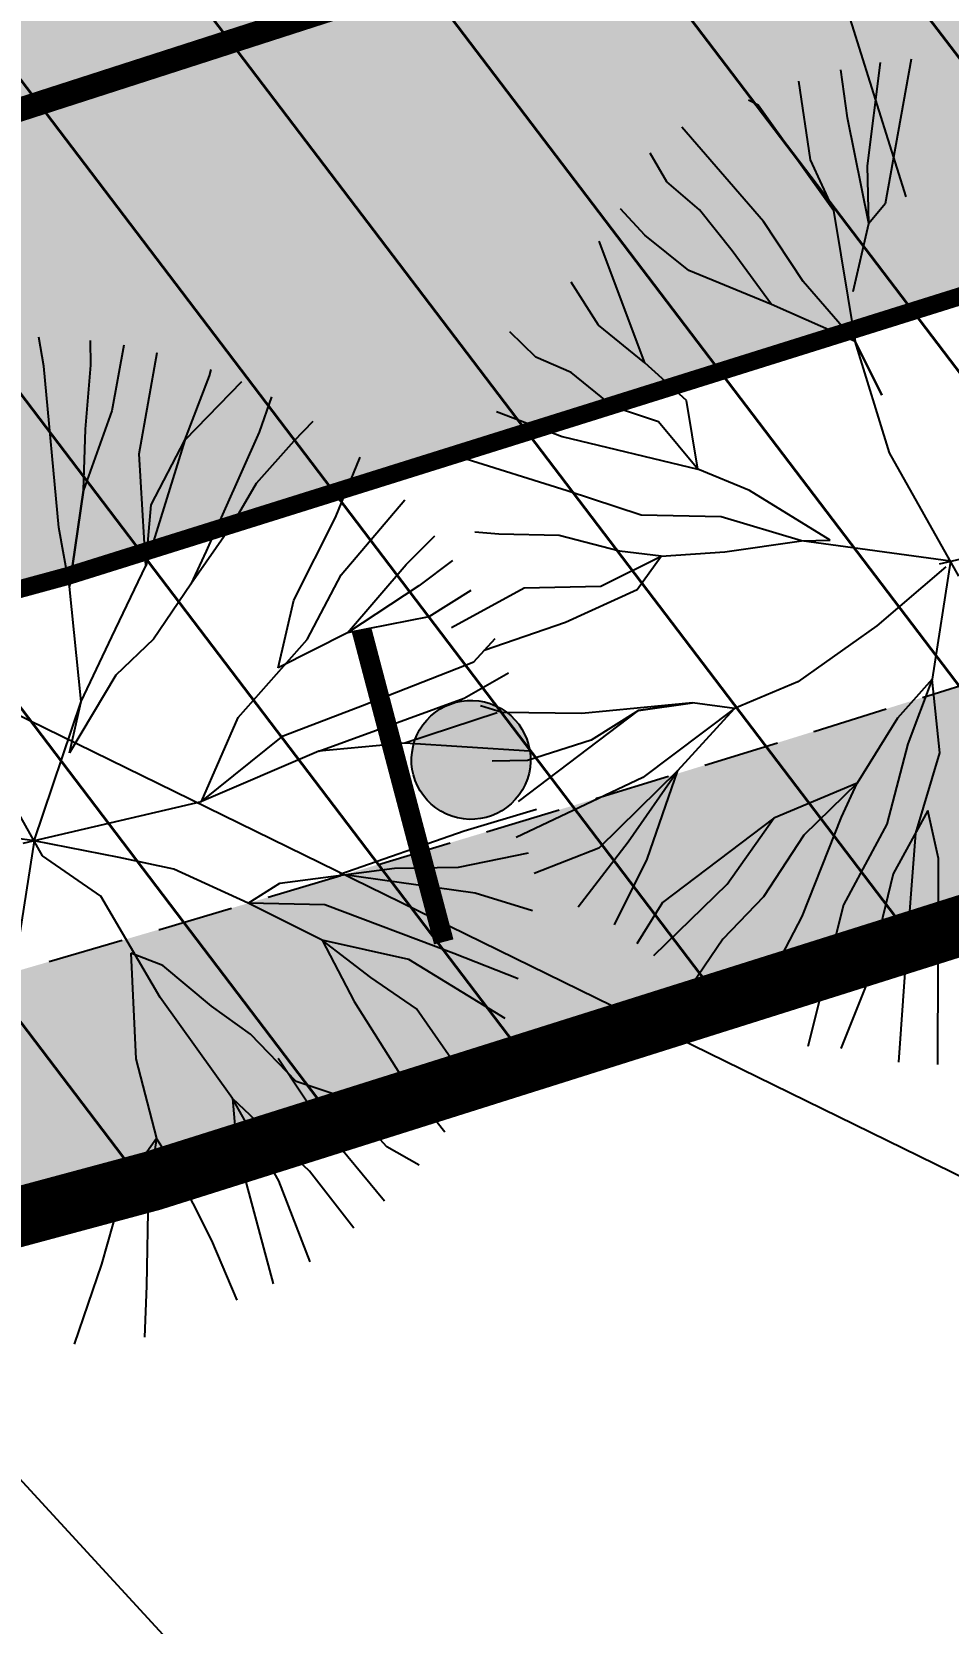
# Model space of a CAD drawing. Extents: x 352140 to 354978, y 6304672 to 6307963.
# Drawn here: x 352517.53 to 352525.18, y 6305980.15 to 6305993.43 of the extents above; entities that cross this region are included whole.
import ezdxf
from ezdxf import colors
from ezdxf.entities.mleader import LeaderData, LeaderLine
from ezdxf.math import Vec2, Vec3

# ---------------------------------------------------------------- set-up
doc = ezdxf.new("R2010")
doc.units = 0
for name, pattern in [('CENTER', [50.800000000000004, 31.75, -6.35, 6.35, -6.35]), ('CONTINUOS', [0]), ('DASHDOT', [1, 0.5, -0.25, 0, -0.25]), ('DASHDOTX2', [2, 1, -0.5, 0, -0.5]), ('DASHED', [19.049999999999997, 12.7, -6.35])]:
    doc.linetypes.add(name, pattern=pattern)
doc.layers.get('0').update_dxf_attribs({"linetype": 'CONTINUOUS'})
for name, color, linetype in [('00-S2_ALL AREA APORTANTES', 150, 'CONTINUOUS'), ('00_All ext_Colector', 1, 'CONTINUOUS'), ('00_Demarc_Señal Proyectada', 1, 'CONTINUOUS'), ('02_Geo ext_Acotamiento', 7, 'CONTINUOUS'), ('02_Geo ext_Eje', 4, 'CONTINUOUS'), ('03_Pav ext_HCV', 34, 'CONTINUOUS'), ('03_Pav ext_Vereda HC', 42, 'CONTINUOUS'), ('03_Pav proy_Solera Tipo A', 1, 'CONTINUOUS'), ('03_S2_Pav ext_Borde vereda', 7, 'CONTINUOUS'), ('05_All ext_Txt', 4, 'CONTINUOUS'), ('Paisajismo', 253, 'CONTINUOUS')]:
    doc.layers.add(name, color=color, linetype=linetype)
doc.layers.add('0_ASD_LINEA OFICIAL', color=253, linetype='DASHDOT', lineweight=20)
doc.layers.add('EJE PROYECTADO', color=7, linetype='DASHDOTX2', lineweight=15)
doc.styles.add('ROMANS', font='romans.shx', dxfattribs={"width": 0.75})
doc.dimstyles.new('Principal', dxfattribs={"dimscale": 0, "dimtxt": 2, "dimasz": 2, "dimexe": 1, "dimexo": 1, "dimtad": 1, "dimrnd": 0.05, "dimzin": 1, "dimtxsty": 'ROMANS', "dimcen": 2.5, "dimclrt": 2, "dimaunit": 2, "dimadec": 0, "dimazin": 0, "dimtfac": 1, "dimtmove": 0, "dimatfit": 3, "dimfxl": 1, "dimfxlon": 1, "dimarcsym": 0})
pattern_1 = [(127.2451660467093, (0, 0), (-1.263734244477452, -0.9607975902004564), [])]

# ---------------------------------------------------------------- blocks, each defined once
blk = doc.blocks.new('*U873')
h = blk.add_hatch(color=256)
edge = h.paths.add_edge_path()
edge.add_ellipse((0, 0), major_axis=(-0.4194812129581035, 0.4194812129581035), ratio=0.9999999968984781, start_angle=0, end_angle=360)
at = {"const_width": 0.2}
blk.add_lwpolyline([(-1.528137758868979, -0.7270930428057909), (1.68639813848722, -0.7232127214472257)], dxfattribs=at)
blk.add_ellipse((0, 0), major_axis=(-0.4194812129581035, 0.4194812129581035), ratio=0.9999999968984781, start_param=3.927291289987745, end_param=10.21047659716733)
blk = doc.blocks.new('*U962')
at = {"layer": 'EJE PROYECTADO', "color": 7, "linetype": 'DASHDOT', "lineweight": 15, "ltscale": 4}
blk.add_arc((352413.8134981969, 6306342.279044189), 360.9256369803223, 281.3755371353075, 288.7388142307468, dxfattribs=at)
blk = doc.blocks.new('_Dot')
at = {"color": 0, "linetype": 'ByBlock', "lineweight": -2}
blk.add_line((-0.5, 0), (-1, 0), dxfattribs=at)
at = {"color": 0, "linetype": 'ByBlock', "const_width": 0.5}
blk.add_lwpolyline([(-0.25, 0, 1), (0.25, 0, 1)], format="xyb", close=True, dxfattribs=at)
blk = doc.blocks.new('*D1359')
at = {"layer": '02_Geo ext_Acotamiento', "color": 0, "lineweight": -2, "transparency": 16777216}
blk.add_line((352523.020066214, 6305997.833504553), (352524.8309244108, 6305992.057128556), dxfattribs=at)
at = {"layer": '02_Geo ext_Acotamiento', "color": 0, "transparency": 16777216}
blk.add_solid([(352524.9899593447, 6305992.106985026), (352524.6718894769, 6305992.007272087), (352525.1300632278, 6305991.102918953)], dxfattribs=at)
at = {"layer": '02_Geo ext_Acotamiento', "color": 2, "transparency": 16777216, "insert": (352524.6420983109, 6305995.693961057), "char_height": 1, "attachment_point": 5, "rotation": 287.40588583451387, "style": 'ROMANS'}
blk.add_mtext('R398,50', dxfattribs=at)
blk = doc.blocks.new('A$C27410629')
at = {"layer": '0_ASD_LINEA OFICIAL', "ltscale": 8}
blk.add_lwpolyline([(283.5421609954101, 1214.484549576147, 0.5, 0.5, 0.03211360147220694), (329.8150799274445, 1226.935406510711, 0.5, 0.5, 0.007917335729782708), (341.9242357289513, 1231.194686628496, 0.5, 0.5, -0.04034445951146756), (405.0949614570582, 1249.329495846422, 0.5, 0.5, 0), (406.0664454449125, 1249.524144371034, 0.5, 0.5, 0), (504.3873910620769, 1263.407003486325, 0, 0, 0)], format="xyseb", dxfattribs=at)
blk = doc.blocks.new('1.0 - LO RECABARREN LOTEO PARQUE - VEGETACION PROPUESTA ETAPA MUNICIPAL')
at = {"layer": 'Paisajismo', "color": 251}
for p, q in [((352524.342904592, 6305992.715999361), (352524.2888896844, 6305993.11765362)), ((352524.5113411389, 6305992.316670141), (352524.6199308455, 6305993.177600658)), ((352524.8759714918, 6305993.205487461), (352524.6581529544, 6305991.997435338)), ((352523.9327471285, 6305993.021749808), (352524.0327335289, 6305992.366130864)), ((352523.5967446244, 6305992.822663956), (352523.5158404703, 6305992.864860294)), ((352524.227679411, 6305991.942231062), (352523.5967446244, 6305992.822663956)), ((352523.6418701165, 6305991.850997547), (352522.9593247147, 6305992.639827086)), ((352524.5204575789, 6305991.833831635), (352524.342904592, 6305992.715999361)), ((352522.8344148599, 6305992.183162787), (352522.6963930389, 6305992.421072411)), ((352524.0327335289, 6305992.366130864), (352524.227679411, 6305991.942231062)), ((352524.5204575789, 6305991.833831635), (352524.5113411389, 6305992.316670141)), ((352523.1059211946, 6305991.947773475), (352522.8344148599, 6305992.183162787)), ((352522.6518415947, 6305991.738174299), (352522.4466142239, 6305991.955678926)), ((352523.379442804, 6305991.605530147), (352523.1059211946, 6305991.947773475)), ((352524.227679411, 6305991.942231062), (352524.4085395069, 6305990.849969142)), ((352524.6581529544, 6305991.997435338), (352524.5204575789, 6305991.833831635)), ((352523.9718114237, 6305991.349476765), (352523.6418701165, 6305991.850997547)), ((352524.3903592348, 6305991.267862427), (352524.5204575789, 6305991.833831635)), ((352522.6518688096, 6305990.671525287), (352522.2693060671, 6305991.686628456)), ((352523.0194275226, 6305991.443232439), (352522.6518415947, 6305991.738174299)), ((352523.7083776172, 6305991.157434857), (352523.379442804, 6305991.605530147)), ((352523.7083776172, 6305991.157434857), (352523.0194275226, 6305991.443232439)), ((352522.2637984725, 6305990.986205418), (352522.0358071879, 6305991.34415909)), ((352524.4085395069, 6305990.849969142), (352523.9718114237, 6305991.349476765)), ((352524.4085395069, 6305990.849969142), (352523.7083776172, 6305991.157434857)), ((352517.630305206, 6305990.641935918), (352517.5892123706, 6305990.88471452)), ((352521.7403981242, 6305990.719419268), (352521.5227895695, 6305990.929100898)), ((352522.6518688096, 6305990.671525287), (352522.2637984725, 6305990.986205418)), ((352518.0238529366, 6305990.651775057), (352518.0199489032, 6305990.85854641)), ((352518.2991394758, 6305990.817610286), (352518.2004595499, 6305990.270317051)), ((352518.4284508328, 6305989.912363378), (352518.577183559, 6305990.757477401)), ((352524.6306876014, 6305990.399857619), (352524.4085395069, 6305990.849969142)), ((352524.4085395069, 6305990.849969142), (352524.6306876014, 6305990.399857619)), ((352524.6931600387, 6305989.920005949), (352524.4085395069, 6305990.849969142)), ((352517.7562799733, 6305989.295908752), (352517.630305206, 6305990.641935918)), ((352517.9805474359, 6305990.116478632), (352518.0238529366, 6305990.651775057)), ((352519.0136420664, 6305990.563568053), (352519.0299499515, 6305990.615790769)), ((352522.0365824635, 6305990.591391039), (352521.7403981242, 6305990.719419268)), ((352522.999730017, 6305990.356085969), (352522.6518688096, 6305990.671525287)), ((352518.8101587186, 6305990.025247321), (352519.0136420664, 6305990.563568053)), ((352519.2819456101, 6305990.512116532), (352518.8101587186, 6305990.025247321)), ((352522.3891842159, 6305990.30408839), (352522.0365824635, 6305990.591391039)), ((352519.5319711626, 6305990.388387525), (352519.4306566934, 6305990.09228984)), ((352523.093383513, 6305989.782905547), (352522.999730017, 6305990.356085969)), ((352518.2004595499, 6305990.270317051), (352517.9634353095, 6305989.608402085)), ((352521.4125824254, 6305990.265743016), (352521.9595930121, 6305990.05469106)), ((352522.7654597079, 6305990.177572356), (352522.3891842159, 6305990.30408839)), ((352517.9634353095, 6305989.608402085), (352517.9805474359, 6305990.116478632)), ((352519.4306566934, 6305990.09228984), (352518.9868569707, 6305989.097763163)), ((352519.8779481148, 6305990.181526776), (352519.7183457252, 6305990.015672486)), ((352523.093383513, 6305989.782905547), (352522.7654597079, 6305990.177572356)), ((352518.8101587186, 6305990.025247321), (352518.4827742375, 6305988.976836843)), ((352518.5265841572, 6305989.485417469), (352518.8101587186, 6305990.025247321)), ((352519.7183457252, 6305990.015672486), (352519.4045448995, 6305989.662336892)), ((352521.9595930121, 6305990.05469106), (352523.093383513, 6305989.782905547)), ((352518.4827742375, 6305988.976836843), (352518.4284508328, 6305989.912363378)), ((352520.0675833335, 6305989.379798886), (352520.2739018885, 6305989.883114232)), ((352522.0018515643, 6305989.601953702), (352521.1153161631, 6305989.879178267)), ((352525.273458206, 6305988.88873336), (352524.6931600387, 6305989.920005949)), ((352523.093383513, 6305989.782905547), (352523.093383513, 6305989.782905547)), ((352523.5240588585, 6305989.603972138), (352523.093383513, 6305989.782905547)), ((352517.8450824984, 6305988.804453922), (352517.9634353095, 6305989.608402085)), ((352517.9634353095, 6305989.608402085), (352517.8450824984, 6305988.804453922)), ((352519.4045448995, 6305989.662336892), (352519.1975285616, 6305989.311017487)), ((352522.619906971, 6305989.39983288), (352522.0018515643, 6305989.601953702)), ((352524.199542801, 6305989.189142263), (352523.5240588585, 6305989.603972138)), ((352518.4827742375, 6305988.976836843), (352518.5265841572, 6305989.485417469)), ((352520.1132814482, 6305988.900727189), (352520.6452075768, 6305989.525828337)), ((352523.287824976, 6305989.385721543), (352522.619906971, 6305989.39983288)), ((352517.8450824984, 6305988.804453922), (352517.7562799733, 6305989.295908752)), ((352519.1975285616, 6305989.311017487), (352518.859551862, 6305988.823608043)), ((352519.7186101552, 6305988.688944332), (352520.0675833335, 6305989.379798886)), ((352523.9592737995, 6305989.184605762), (352523.287824976, 6305989.385721543)), ((352525.1112605685, 6305988.992566058), (352526.6002152547, 6305989.341364323)), ((352520.658222459, 6305988.988441755), (352520.8963942521, 6305989.225633381)), ((352521.431954862, 6305989.239710872), (352521.2305260077, 6305989.256032745)), ((352521.9349574282, 6305989.229082476), (352521.431954862, 6305989.239710872)), ((352522.4402387333, 6305989.09774432), (352521.9349574282, 6305989.229082476)), ((352523.3200688607, 6305989.092367164), (352523.9592737995, 6305989.184605762)), ((352523.9592737995, 6305989.184605762), (352524.199542801, 6305989.189142263)), ((352525.2029457908, 6305989.014043977), (352523.9592737995, 6305989.184605762)), ((352518.9868569707, 6305989.097763163), (352518.859551862, 6305988.823608043)), ((352521.0432570153, 6305989.019969148), (352520.76216544, 6305988.809275372)), ((352522.283947831, 6305988.805566388), (352522.7866441467, 6305989.055570289)), ((352522.7866441467, 6305989.055570289), (352522.4402387333, 6305989.09774432)), ((352522.5870505557, 6305988.778509004), (352522.7866441467, 6305989.055570289)), ((352522.7866441467, 6305989.055570289), (352523.3200688607, 6305989.092367164)), ((352525.2029457908, 6305989.014043977), (352525.0493297417, 6305988.029337409)), ((352518.2002084585, 6305988.383578467), (352518.4827742375, 6305988.976836843)), ((352519.829706946, 6305988.360894263), (352520.1132814482, 6305988.900727189)), ((352520.1662359731, 6305988.415639763), (352520.658222459, 6305988.988441755)), ((352525.1651582877, 6305988.96686145), (352524.5869126457, 6305988.47491243)), ((352517.9433317496, 6305987.84424962), (352517.8450824984, 6305988.804453922)), ((352518.859551862, 6305988.823608043), (352518.5477685959, 6305988.363415402)), ((352520.76216544, 6305988.809275372), (352520.1662359731, 6305988.415639763)), ((352521.1976255035, 6305988.771115056), (352520.8475232621, 6305988.549256397)), ((352521.0352622037, 6305988.46130155), (352521.6432297517, 6305988.793469038)), ((352521.6432297517, 6305988.793469038), (352522.283947831, 6305988.805566388)), ((352521.9888416034, 6305988.505583142), (352522.5870505557, 6305988.778509004)), ((352519.5885118006, 6305988.122975636), (352519.7186101552, 6305988.688944332)), ((352520.8475232621, 6305988.549256397), (352520.1662359731, 6305988.415639763)), ((352521.3094535526, 6305988.271376157), (352521.9888416034, 6305988.505583142)), ((352524.5869126457, 6305988.47491243), (352523.9280736595, 6305988.008167055)), ((352517.9433317496, 6305987.84424962), (352518.2002084585, 6305988.383578467)), ((352518.5477685959, 6305988.363415402), (352518.2329589879, 6305988.063508332)), ((352519.254487585, 6305987.708662746), (352519.829706946, 6305988.360894263)), ((352520.1662359731, 6305988.415639763), (352519.5885118006, 6305988.122975636)), ((352521.2219627165, 6305988.17339106), (352521.4002747065, 6305988.369002478)), ((352520.2941415441, 6305987.808465269), (352521.2219627165, 6305988.17339106)), ((352521.141906627, 6305987.870548497), (352521.5132129696, 6305988.083520872)), ((352518.2329589879, 6305988.063508332), (352517.8446152709, 6305987.4148052)), ((352523.9280736595, 6305988.008167055), (352523.398177418, 6305987.784371844)), ((352525.0493297417, 6305988.029337409), (352524.7617200612, 6305987.703221651)), ((352525.0493297417, 6305988.029337409), (352524.8458441073, 6305987.49101971)), ((352525.0493297417, 6305988.029337409), (352525.0493297417, 6305988.029337409)), ((352525.114324041, 6305987.415919042), (352525.0493297417, 6305988.029337409)), ((352517.5499743932, 6305986.680719865), (352517.9433317496, 6305987.84424962)), ((352517.8446152709, 6305987.4148052), (352517.9433317496, 6305987.84424962)), ((352519.631267437, 6305987.555433989), (352520.2941415441, 6305987.808465269)), ((352519.9274517781, 6305987.42740576), (352521.141906627, 6305987.870548497)), ((352521.4600639038, 6305987.750957576), (352521.2779802711, 6305987.807896317)), ((352523.0501151464, 6305987.831247675), (352522.1239055923, 6305987.743366485)), ((352522.5972814882, 6305987.769250186), (352523.0501151464, 6305987.831247675)), ((352523.0501151464, 6305987.831247675), (352522.5972814882, 6305987.769250186)), ((352523.398177418, 6305987.784371844), (352523.0501151464, 6305987.831247675)), ((352518.9472438571, 6305987.008040212), (352519.254487585, 6305987.708662746)), ((352521.4169085986, 6305987.749491258), (352520.647250002, 6305987.494443787)), ((352522.1239055923, 6305987.743366485), (352521.4600639038, 6305987.750957576)), ((352521.5947480475, 6305987.008858782), (352522.5972814882, 6305987.769250186)), ((352522.5972814882, 6305987.769250186), (352522.2013718912, 6305987.521262518)), ((352523.398177418, 6305987.784371844), (352522.6345692726, 6305987.20875319)), ((352522.9272228528, 6305987.26772633), (352523.398177418, 6305987.784371844)), ((352524.7617200612, 6305987.703221651), (352524.4247521423, 6305987.162383683)), ((352517.6204868084, 6305986.555409249), (352517.0401886411, 6305987.586681838)), ((352518.9472438571, 6305987.008040212), (352519.631267437, 6305987.555433989)), ((352519.9274517781, 6305987.42740576), (352518.9472438571, 6305987.008040212)), ((352520.647250002, 6305987.494443787), (352519.9274517781, 6305987.42740576)), ((352520.647250002, 6305987.494443787), (352519.9274517781, 6305987.42740576)), ((352521.6871303243, 6305987.428417316), (352520.647250002, 6305987.494443787)), ((352522.2013718912, 6305987.521262518), (352521.6704668708, 6305987.350895829)), ((352524.8458441073, 6305987.49101971), (352524.6715782432, 6305986.819633245)), ((352524.9133603852, 6305986.744028497), (352525.114324041, 6305987.415919042)), ((352521.6704668708, 6305987.350895829), (352521.3768067374, 6305987.345351255)), ((352522.6345692726, 6305987.20875319), (352521.5757877977, 6305986.707734283)), ((352522.9272228528, 6305987.26772633), (352522.2658065549, 6305986.619020043)), ((352522.511174791, 6305986.671947686), (352522.9272228528, 6305987.26772633)), ((352522.6698038339, 6305986.52602065), (352522.9272228528, 6305987.26772633)), ((352524.4247521423, 6305987.162383683), (352523.7292857089, 6305986.868031394)), ((352524.4247521423, 6305987.162383683), (352523.9789821726, 6305986.726386571)), ((352524.2922228615, 6305986.878660169), (352524.4247521423, 6305987.162383683)), ((352517.4582891709, 6305986.659241947), (352518.9472438571, 6305987.008040212)), ((352521.1426935324, 6305986.763663755), (352521.7458722816, 6305986.944446214)), ((352523.9660132055, 6305986.047357588), (352524.2922228615, 6305986.878660169)), ((352525.0152394425, 6305986.932562492), (352524.7235418871, 6305986.40379324)), ((352525.1032558557, 6305986.531715377), (352525.0152394425, 6305986.932562492)), ((352517.5499743932, 6305986.680719865), (352516.3063024019, 6305986.851281651)), ((352520.1036964581, 6305986.401913719), (352521.1426935324, 6305986.763663755)), ((352523.7292857089, 6305986.868031394), (352522.7972704277, 6305986.166168978)), ((352523.337443677, 6305986.317246285), (352523.7292857089, 6305986.868031394)), ((352524.6715782432, 6305986.819633245), (352524.3104367369, 6305986.144718394)), ((352524.8277581052, 6305985.620010198), (352524.9133603852, 6305986.744028497)), ((352517.5499743932, 6305986.680719865), (352517.3963583441, 6305985.696013298)), ((352518.2617092475, 6305986.540793875), (352517.5499743932, 6305986.680719865)), ((352522.2658065549, 6305986.619020043), (352521.726772857, 6305986.407588115)), ((352522.094117945, 6305986.129597565), (352522.511174791, 6305986.671947686)), ((352523.9789821726, 6305986.726386571), (352523.641509892, 6305986.212261328)), ((352518.107581909, 6305986.217195312), (352517.6204868084, 6305986.555409249)), ((352518.7175670183, 6305986.442505752), (352518.2617092475, 6305986.540793875)), ((352521.0940658847, 6305986.460650928), (352521.6793708176, 6305986.578597168)), ((352522.3985910706, 6305985.977512619), (352522.6698038339, 6305986.52602065)), ((352525.0979544676, 6305984.811177395), (352525.1032558557, 6305986.531715377)), ((352519.337135623, 6305986.160240607), (352518.7175670183, 6305986.442505752)), ((352519.6010760777, 6305986.325566758), (352520.5601345241, 6305986.45056981)), ((352521.2329894381, 6305986.24210638), (352520.1036964581, 6305986.401913719)), ((352520.5601345241, 6305986.45056981), (352521.0940658847, 6305986.460650928)), ((352524.7235418871, 6305986.40379324), (352524.4997565516, 6305985.473797289)), ((352518.6042603918, 6305985.371411939), (352518.107581909, 6305986.217195312)), ((352519.337135623, 6305986.160240607), (352519.6010760777, 6305986.325566758)), ((352521.713274585, 6305986.095876131), (352521.2329894381, 6305986.24210638)), ((352522.725207778, 6305985.722048836), (352523.337443677, 6305986.317246285)), ((352523.641509892, 6305986.212261328), (352523.301011273, 6305985.858421654)), ((352519.9572108166, 6305985.851262781), (352519.337135623, 6305986.160240607)), ((352519.9783581212, 6305986.145622159), (352519.337135623, 6305986.160240607)), ((352521.0542910858, 6305985.738356208), (352519.9783581212, 6305986.145622159)), ((352522.7972704277, 6305986.166168978), (352522.5825739606, 6305985.819982501)), ((352524.3104367369, 6305986.144718394), (352524.0122720277, 6305984.963239148)), ((352523.5195545158, 6305985.193659044), (352523.9660132055, 6305986.047357588)), ((352520.680308275, 6305985.68828448), (352519.9572108166, 6305985.851262781)), ((352519.9572108166, 6305985.851262781), (352520.2243532932, 6305985.337542819)), ((352520.3637104047, 6305985.538249373), (352519.9572108166, 6305985.851262781)), ((352523.301011273, 6305985.858421654), (352522.9892280052, 6305985.398229014)), ((352518.3569299311, 6305985.740875102), (352518.4002703941, 6305984.859806964)), ((352518.6259120581, 6305985.639058594), (352518.3569299311, 6305985.740875102)), ((352521.483880485, 6305985.197650908), (352520.680308275, 6305985.68828448)), ((352521.592805961, 6305985.527193274), (352521.0542910858, 6305985.738356208)), ((352519.0329182352, 6305985.299332503), (352518.6259120581, 6305985.639058594)), ((352524.773235869, 6305984.83188424), (352524.8277581052, 6305985.620010198)), ((352520.7425055905, 6305985.278163525), (352520.3637104047, 6305985.538249373)), ((352524.4997565516, 6305985.473797289), (352524.2884787575, 6305984.946545923)), ((352519.2077256507, 6305984.527641724), (352518.6042603918, 6305985.371411939)), ((352519.3578157001, 6305985.064951264), (352519.0329182352, 6305985.299332503)), ((352520.2243532932, 6305985.337542819), (352520.638986052, 6305984.681231401)), ((352521.2076032319, 6305984.607832519), (352520.7425055905, 6305985.278163525)), ((352519.7391350344, 6305984.671295688), (352519.3578157001, 6305985.064951264)), ((352518.4002703941, 6305984.859806964), (352518.5730602518, 6305984.194973232)), ((352519.9831216124, 6305984.266339128), (352519.5897329811, 6305984.862675004)), ((352520.1154082974, 6305984.544779613), (352519.7391350344, 6305984.671295688)), ((352520.638986052, 6305984.681231401), (352520.9799031138, 6305984.249526815)), ((352519.8488448996, 6305983.92167105), (352519.2077256507, 6305984.527641724)), ((352519.2077256507, 6305984.527641724), (352519.241899342, 6305984.111466342)), ((352519.5945910764, 6305983.840127689), (352519.2077256507, 6305984.527641724)), ((352520.4972298216, 6305984.124408196), (352520.1154082974, 6305984.544779613)), ((352520.4770345742, 6305983.671900731), (352519.9831216124, 6305984.266339128)), ((352518.5730602518, 6305984.194973232), (352518.3022870382, 6305983.811968919)), ((352518.5730602518, 6305984.194973232), (352518.5015459855, 6305983.739317092)), ((352518.7218310396, 6305983.960768121), (352518.5730602518, 6305984.194973232)), ((352519.241899342, 6305984.111466342), (352519.5470679656, 6305982.981162062)), ((352520.7660351985, 6305983.97294152), (352520.4972298216, 6305984.124408196)), ((352519.035179774, 6305983.342795467), (352518.7218310396, 6305983.960768121)), ((352519.8562954619, 6305983.165610506), (352519.5945910764, 6305983.840127689)), ((352520.2198494814, 6305983.445665328), (352519.8488448996, 6305983.92167105)), ((352518.3022870382, 6305983.811968919), (352518.1137735094, 6305983.144269541)), ((352518.5015459855, 6305983.739317092), (352518.4894755314, 6305982.964097885)), ((352519.2457250752, 6305982.843634576), (352519.035179774, 6305983.342795467)), ((352518.1137735094, 6305983.144269541), (352517.8850497337, 6305982.475810956)), ((352518.4894755314, 6305982.964097885), (352518.4708502054, 6305982.536165661))]:
    blk.add_line(p, q, dxfattribs=at)

msp = doc.modelspace()

# ---------------------------------------------------------------- hatches: boundary and pattern name
at = {"layer": '00-S2_ALL AREA APORTANTES', "linetype": 'DASHED', "lineweight": 40, "ltscale": 0.25}
h = msp.add_hatch(dxfattribs=at)
h.set_pattern_fill('ANSI31', color=40, scale=0.5, angle=82.24516604670926)
h.set_pattern_definition(pattern_1)
edge = h.paths.add_edge_path()
edge.add_line((352501.5160143846, 6306005.125637957), (352504.6759193272, 6305992.977833404))
edge.add_arc((352413.8134983338, 6306342.279043727), 360.9256364980139, 284.5809926340494, 288.7388142337798)
edge.add_line((352529.7625162406, 6306000.485040959), (352541.5181508819, 6306004.618507676))
edge.add_arc((352689.6646922219, 6305611.165303677), 420.4198157172067, 110.2974985578418, 110.63281117071111, ccw=False)
edge.add_line((352543.8232844782, 6306005.478764309), (352548.0062337617, 6306007.000845026))
edge.add_line((352548.0062337617, 6306007.000845026), (352543.7956360116, 6306018.771062979))
edge.add_line((352543.7956360116, 6306018.771062979), (352539.4864973311, 6306017.204196591))
edge.add_arc((352405.9232445933, 6306371.355446176), 378.5000000850094, 284.6288654532149, 290.6632746729691, ccw=False)
h = msp.add_hatch(dxfattribs=at)
h.set_pattern_fill('ANSI31', color=150, scale=0.5, angle=82.24516604670926)
h.set_pattern_definition(pattern_1)
edge = h.paths.add_edge_path()
edge.add_line((352504.6759193268, 6305992.977833404), (352507.8227190353, 6305980.880410058))
edge.add_arc((352413.8134984156, 6306342.279043438), 373.4256361982561, 284.5809840346455, 288.7388142543311)
edge.add_arc((352405.348842703, 6306373.115849193), 405.3515892739023, 288.4715946656918, 290.2860910784061)
edge.add_arc((352689.6646749965, 6305611.165349734), 407.9197665451234, 110.297498533501, 110.63812503680089, ccw=False)
edge.add_line((352548.1594682792, 6305993.754963302), (352552.2168315116, 6305995.230627074))
edge.add_line((352552.2168315116, 6305995.230627074), (352548.0062337617, 6306007.000845026))
edge.add_line((352548.0062337617, 6306007.000845026), (352543.8232844782, 6306005.478764309))
edge.add_arc((352689.6646922219, 6305611.165303677), 420.4198157172066, 110.2974985578418, 110.632811170711)
edge.add_line((352541.5181508819, 6306004.618507676), (352529.7625162406, 6306000.485040959))
edge.add_arc((352413.8134983288, 6306342.279043749), 360.9256365207904, 284.5809926338536, 288.7388142333925, ccw=False)
at = {"layer": '03_Pav ext_HCV'}
h = msp.add_hatch(dxfattribs=at)
h.set_pattern_fill('SWAMP', color=256, scale=0.025, angle=-5.87842838446813e-10, style=0)
h.set_pattern_definition([(359.9999999994121, (0, 0), (0.3175000000056422, 0.5499261309017425), [0.079375, -0.555625]), (90, (0.0396875, -4.071855352894005e-13), (-0.3174999999943578, 0.5499261309082575), [0.0396875, -1.06016476181]), (90, (0.049609375, -5.089819191117507e-13), (-0.3174999999943578, 0.5499261309082575), [0.03175, -1.06810226181]), (90, (0.029765625, -3.053891514670504e-13), (-0.3174999999943578, 0.5499261309082575), [0.03175, -1.06810226181]), (59.99999999941215, (0.05953125000000001, -6.107783029341008e-13), (-0.3174999995629745, 0.5499261311573168), [0.0254, -0.6096]), (119.9999999994121, (0.01984375, -2.035927676447003e-13), (-0.6349999995686166, 2.555744082988348e-10), [0.0254, -0.6095999999999999])])
edge = h.paths.add_edge_path()
edge.add_line((352582.7604781822, 6306009.990682307), (352582.7094065281, 6306010.214427269))
edge.add_line((352582.7094065281, 6306010.214427269), (352580.9699995404, 6306009.759601035))
edge.add_line((352580.9699995404, 6306009.759601035), (352579.3317819714, 6306016.365140463))
edge.add_arc((352669.2469957958, 6305675.880273432), 352.1571955173803, 104.7929578461864, 110.8093104427475)
edge.add_arc((352411.0130488128, 6306355.120968377), 374.5151511775018, 284.27325860252904, 290.8219381845124, ccw=False)
edge.add_line((352503.3485315067, 6305992.166760388), (352504.8924171242, 6305985.547212779))
edge.add_arc((352405.9232445408, 6306371.355446129), 398.3000000538462, 284.1285415200615, 284.38752353333007, ccw=False)
edge.add_line((352503.1475245466, 6305985.103806106), (352503.1929585374, 6305984.909003809))
edge.add_arc((352405.9232442284, 6306371.355446003), 398.5000000080018, 284.128039602825, 290.667801749784)
edge.add_arc((352670.9825796759, 6305669.376605959), 351.8537880972383, 104.5210170049202, 110.70655520670539, ccw=False)
edge = h.paths.add_edge_path()
edge.add_line((352578.7831344952, 6306019.322153868), (352577.1555167001, 6306025.920201077))
edge.add_line((352577.1555167001, 6306025.920201077), (352578.8859105903, 6306026.384294473))
edge.add_line((352578.8859105903, 6306026.384294473), (352578.8380086584, 6306026.578479623))
edge.add_arc((352675.6947541877, 6305655.822097072), 383.1990662264831, 104.6407945569434, 110.6467041322223)
edge.add_arc((352411.0264432292, 6306355.091504763), 364.4828849652177, 284.02077218571867, 290.82020807412704, ccw=False)
edge.add_line((352499.3310434624, 6306001.467310158), (352499.3311277809, 6306001.466948634))
edge.add_line((352499.3311277809, 6306001.466948634), (352499.3764760409, 6306001.272513909))
edge.add_arc((352411.0264434375, 6306355.091504628), 364.6828847836657, 284.0202827655139, 284.3031292632124)
edge.add_line((352501.1220561732, 6306001.712972428), (352502.6669609626, 6305995.089055029))
edge.add_arc((352411.0169527672, 6306355.112414695), 371.5057785658549, 284.2822463465426, 290.8175694360228)
edge.add_arc((352668.8214646695, 6305677.181264676), 353.7898938037449, 104.7437592445402, 110.8243385451189, ccw=False)
at = {"layer": '03_Pav ext_Vereda HC'}
h = msp.add_hatch(dxfattribs=at)
h.set_pattern_fill('DOTS', color=256, scale=0.2, style=0)
h.set_pattern_definition([(0, (0, 0), (0.15875, 0.3175), [0, -0.3175])])
h.paths.add_polyline_path([(352533.7781987465, 6305988.647630177, 0.001234498587345054), (352535.675126165, 6305989.286498093), (352535.0273047538, 6305991.17866681, -0.001236873237655371), (352533.135689451, 6305990.541615871, -0.02053009870907239), (352503.8853697219, 6305981.940228953), (352503.2840382411, 6305984.518491437), (352499.4039184833, 6305983.544208242), (352499.9993888386, 6305980.991075858, -0.008887102906639828), (352487.1047705442, 6305978.156272031, -0.01455549524336389), (352464.6282001356, 6305974.170378275, -0.008990183444713605), (352459.9926205119, 6305973.570179023), (352460.1984365283, 6305971.58073849, 0.009019331760126793), (352464.9206284034, 6305972.191872346, 0.01455169346436648), (352487.5052945014, 6305976.196778146, 0.03211359260083807)])
h.paths.add_polyline_path([(352453.0159213872, 6305972.983824089, -0.006800505392013569), (352449.4833227422, 6305972.830716716, -0.009066641678675507), (352444.7696182578, 6305972.776126778), (352444.5771080579, 6305970.777466943, 0.01638310348206576), (352453.2219476647, 6305970.992351152)])
h.paths.add_polyline_path([(352389.6460369565, 6305991.879874823, -0.01753322086345317), (352376.9513572304, 6305998.31509122), (352352.1532079588, 6306011.99899601, 0.04440363374849853), (352342.0535807689, 6306016.089608755, 0.1133237876608219), (352314.4714570942, 6306018.047333277), (352314.9360717349, 6306016.097052595, -0.1572406347358349), (352351.2139975071, 6306010.232972499), (352375.9850852466, 6305996.564000573, 0.01750636999426037), (352388.7848668274, 6305990.074641938, -0.0115901603268221), (352405.9871731158, 6305981.141781882, 0.08676206377402094), (352437.5751283566, 6305971.093253941), (352437.7670282808, 6305973.085577833, -0.0864982168626583), (352406.9311932966, 6305982.905094895, 0.01159024218480682)])
h.paths.add_polyline_path([(352298.9308368328, 6306011.291528256, -0.04076991370934013), (352308.0869286793, 6306014.635858133), (352307.6251471448, 6306016.57596012, 0.04303443395370096), (352297.5531387314, 6306012.854879401, 0.2722251189562815), (352266.1428912832, 6305966.550484804), (352264.4334961653, 6305966.567898809, 0.01531595787327513), (352263.8567137016, 6305962.573567073), (352266.0299973136, 6305962.551427328, 0.02154698335859366), (352266.2729303729, 6305957.80291892, 0.06328346041658212), (352273.0108519612, 6305926.495241333, 0.007703608626722357), (352278.1261176605, 6305912.650623268), (352279.9891282905, 6305913.378097652, -0.007677046379327455), (352274.9122720578, 6305927.117035691, -0.06339052285138146), (352268.2648698924, 6305957.982510693, -0.3183358391945924)])

# ---------------------------------------------------------------- linework, layer by layer
at = {"layer": '00_All ext_Colector', "const_width": 0.2, "flags": 128}
msp.add_lwpolyline([(352509.344175301, 6305990.176796795), (352549.402368494, 6306003.09811884)], dxfattribs=at)
at = {"layer": '02_Geo ext_Eje', "linetype": 'CENTER', "ltscale": 0.1, "const_width": 0.3, "flags": 128}
msp.add_lwpolyline([(352349.7941651538, 6305360.986179136), (352333.730647102, 6305385.38433976), (352322.6458402493, 6305532.966928915), (352325.4724959098, 6305533.689154229), (352324.9782857499, 6305541.216464717, -0.0430730453013547), (352325.4043864983, 6305548.019489972), (352326.0198571174, 6305553.01487301, 0.05674665632110694), (352326.2788606426, 6305558.677124443, 0.05308272784427227), (352322.9614058803, 6305581.537460914, -0.01173297564317641), (352321.9004653953, 6305586.060311737, -0.03774260609729224), (352321.6830361507, 6305587.704308246), (352320.6277056487, 6305606.515025469), (352318.8943534349, 6305637.411035581), (352316.7892697772, 6305667.786964302, -0.01839968131736236), (352316.3436445606, 6305681.538049384, 0.0170041331631064), (352316.1500777049, 6305688.998236747), (352315.31378516, 6305703.522596605), (352312.6918374834, 6305750.37859157), (352311.4519553233, 6305772.385277696, 0.01375160255981204), (352309.3617608073, 6305797.274554484, 0.02907839639481551), (352300.4622046267, 6305849.298983713), (352297.6372102505, 6305860.812147494, -0.02489181545741437), (352297.1334991439, 6305863.248256867, 0.02800017550214639), (352289.5484196059, 6305887.688338341), (352284.4951609651, 6305902.165163189, -0.01403462392197003), (352274.89911931, 6305927.159126756, -0.04113116294258884), (352269.6940778159, 6305947.022319873, -0.02268268711599493), (352268.2665507096, 6305957.982474986, -0.3153492887079679), (352298.4095126963, 6306011.04666489, -0.06692451075014695), (352313.7795727407, 6306015.906107956, -0.1176268807226383), (352341.4717102872, 6306014.17659949, -0.04427558294686633), (352351.2156783136, 6306010.23293681), (352375.9867660315, 6305996.563964897, 0.01750675280627598), (352388.786832347, 6305990.07447422, -0.01158997276834812), (352405.9888539106, 6305981.141746201, 0.08945083964984361), (352438.5952116063, 6305970.960527497, 0.02074857105791634), (352449.544421333, 6305970.831563836, 0.0292650525021234), (352464.9223092185, 6305972.191836654, 0.01455169345075628), (352487.5069752938, 6305976.196742449, 0.03211360147220694), (352533.7798942258, 6305988.647599383, 0.007917335729782708), (352545.8890500274, 6305992.906879501, -0.04034445951146756), (352609.0597757554, 6306011.041688719), (352610.0312597433, 6306011.236337244), (352708.3522053605, 6306025.119196359)], format="xyb", dxfattribs=at)
at = {"layer": '03_Pav proy_Solera Tipo A', "linetype": 'CONTINUOS', "ltscale": 0.1}
for points in [[(352503.1929585374, 6305984.909003809, 0.15, 0.15, 0.02854543149937148), (352546.5773184413, 6305998.503355424, 0.15, 0.15, -0.0262439477844458), (352582.7599509723, 6306010.020918329, 0.15, 0.15, -0.0003419660001356456), (352584.6533197112, 6306010.507817759, 0.15, 0.15, 0), (352586.6321153694, 6306011.02479974, 0.15, 0.15, 0), (352588.5247371563, 6306011.515144521, 0.15, 0.15, -0.03128125531367907), (352617.2951473995, 6306017.816975603, 0.15, 0.15, 0), (352641.5924359696, 6306021.247501212, 0.15, 0.15, 0), (352688.2830038829, 6306027.839937897, 0.15, 0.15, -0.03438570959312162), (352695.4770359222, 6306028.355343725, 0.15, 0.15, 0.03467519366516467), (352702.8693602514, 6306028.889252855, 0.15, 0.15, 0), (352706.0136189333, 6306029.333188209, 0, 0, 0)], [(352500.9211810408, 6305994.649440213, 0.15, 0.15, 0), (352501.602764625, 6305991.727102372, 0.15, 0.15, 0.02976065749414041), (352544.1066069814, 6306005.052827531, 0.15, 0.15, -0.02766303234611929), (352581.0661394649, 6306016.814708469, 0.15, 0.15, 0), (352584.943692921, 6306017.79685112, 0.15, 0.15, 0), (352586.8565769625, 6306018.277542761, 0.15, 0.15, -0.002870891800530228), (352587.502146802, 6306018.437976366, 0.15, 0.15, 0), (352591.1366659856, 6306020.263078657, 0.15, 0.15, 0.7942633659952324), (352590.8599345528, 6306021.398702519, 0.15, 0.15, 0), (352586.7232884984, 6306021.335719548, 0.15, 0.15, 0.002852632681256773), (352586.1377652452, 6306021.190719941, 0.15, 0.15, 0), (352584.2176207257, 6306020.708657963, 0.15, 0.15, 0), (352580.3399098847, 6306019.727090627, 0.15, 0.15, 0.02769639085015179), (352543.0477306414, 6306007.859744148, 0.15, 0.15, -0.02973596413740154), (352500.9212502699, 6305994.649156098, 0, 0, 0)]]:
    msp.add_lwpolyline(points, format="xyseb", dxfattribs=at)
at = {"layer": '03_S2_Pav ext_Borde vereda', "linetype": 'DASHED', "ltscale": 0.05}
msp.add_lwpolyline([(352533.135689451, 6305990.541615871, -0.0205300987090572), (352503.8853697219, 6305981.940228953), (352503.1929585265, 6305984.909003856)], format="xyb", dxfattribs=at)

# ---------------------------------------------------------------- block references
at = {"layer": '00_Demarc_Señal Proyectada', "xscale": 0.8375902919963977, "yscale": 0.8375902919963977, "zscale": 0.8375902919963977, "rotation": 284.695788780174}
msp.add_blockref('*U873', (352521.1990499316, 6305987.355851106), dxfattribs=at)
at = {"layer": '03_S2_Pav ext_Borde vereda', "linetype": 'Continuous'}
msp.add_blockref('A$C27410629', (352203.9623478023, 6304761.713605438), dxfattribs=at)
at = {"layer": 'EJE PROYECTADO', "color": 7, "linetype": 'DASHDOTX2', "lineweight": 15, "ltscale": 4}
msp.add_blockref('*U962', (0, 0), dxfattribs=at)
at = {"layer": 'Paisajismo'}
msp.add_blockref('1.0 - LO RECABARREN LOTEO PARQUE - VEGETACION PROPUESTA ETAPA MUNICIPAL', (0, 0), dxfattribs=at)

# ---------------------------------------------------------------- dimensions: what is measured, and where the dimension line sits
at = {"layer": '02_Geo ext_Acotamiento'}
dim = msp.add_radius_dim(center=(352405.9232446114, 6306371.355446089), mpoint=(352525.1300632278, 6305991.102918953), dimstyle='Principal', override={"dimaunit": 0, "dimfxl": 0.22, "dimarcsym": 1}, dxfattribs=at)
dim.commit()
dim.dimension.update_dxf_attribs({"geometry": '*D1359', "text_midpoint": (352523.7759259026, 6305995.422421357), "dimtype": 164})

# ---------------------------------------------------------------- leaders
at = {"layer": '05_All ext_Txt'}
ml = msp.add_multileader_mtext('Standard', dxfattribs=at)
ml.set_content('{\\C256;COLECTOR N°14\\PHDPE DN 375\\PL=42.1m i=2.4%}', color=2, style='ROMANS')
ml.set_leader_properties(color=7)
ml.set_arrow_properties(name='DOT')
ml.build(insert=Vec2(0, 0))
ml.multileader.update_dxf_attribs({"text_left_attachment_type": 6, "text_right_attachment_type": 6, "dogleg_length": 0.4164050059420628, "arrow_head_size": 0.5})
ctx = ml.context
ctx.base_point, ctx.char_height, ctx.arrow_head_size, ctx.landing_gap_size, ctx.plane_origin, ctx.plane_x_axis, ctx.plane_y_axis = Vec3(352535.833583227, 6305984.944056941, -1.248991977588097e-07), 1, 0.5, 0.05000000250530529, Vec3(352569.6506917534, 6306008.543791099, -1.35079249599558e-07), Vec3(1, -1.387778780781446e-15, -3.517525297178413e-09), Vec3(1.403991249853975e-15, 1, 4.609055430399856e-09)
ctx.left_attachment, ctx.right_attachment = 6, 6
notes = []
notes.append((ctx, [(0, (1, 1, 0), (352534.7932540806, 6305984.944056941, -1.212398136692486e-07), (1, -1.387778780781445e-15, -3.517525297178413e-09), 1.040329146316736, [(1, [(352524.4431159084, 6305995.026663167, -3.836164983479763e-08)], 0, [])])]))
ctx.mtext.insert, ctx.mtext.text_direction, ctx.mtext.rotation, ctx.mtext.width, ctx.mtext.line_spacing_factor, ctx.mtext.line_spacing_style, ctx.mtext.flow_direction, ctx.mtext.extrusion = Vec3(352535.8835832294, 6305986.144056941, -1.195442075160013e-07), Vec3(1, -1.387778780781446e-15, -3.517525297178413e-09), 6.283185307179584, 10.65136143063419, 0.8999999999999998, 2, 5, Vec3(3.517525297178408e-09, -4.609055430399862e-09, 1)
ml = msp.add_multileader_mtext('Standard', dxfattribs=at)
ml.set_content('{\\C256;COLECTOR N°14\\PHDPE DN 375\\PL=4.3m i=2.0%}', color=2, style='ROMANS')
ml.set_leader_properties(color=7)
ml.set_arrow_properties(name='DOT')
ml.build(insert=Vec2(0, 0))
ml.multileader.update_dxf_attribs({"text_left_attachment_type": 6, "text_right_attachment_type": 6, "dogleg_length": 0.4164050059420628, "arrow_head_size": 0.5})
ctx = ml.context
ctx.base_point, ctx.char_height, ctx.arrow_head_size, ctx.landing_gap_size, ctx.plane_origin, ctx.plane_x_axis, ctx.plane_y_axis = Vec3(352535.6849548811, 6305979.301089741, -1.248991977588097e-07), 1, 0.5, 0.05000000250530529, Vec3(352569.5020634076, 6306002.900823899, -1.35079249599558e-07), Vec3(1, -1.387778780781446e-15, -3.517525297178413e-09), Vec3(1.403991249853975e-15, 1, 4.609055430399856e-09)
ctx.left_attachment, ctx.right_attachment = 6, 6
notes.append((ctx, [(0, (1, 1, 0), (352534.6446257348, 6305979.301089741, -1.212398136692486e-07), (1, -1.387778780781445e-15, -3.517525297178413e-09), 1.040329146316736, [(1, [(352509.2592256288, 6305991.721591753, 2.530075563254749e-08)], 0, [])])]))
ctx.mtext.insert, ctx.mtext.text_direction, ctx.mtext.rotation, ctx.mtext.width, ctx.mtext.line_spacing_factor, ctx.mtext.line_spacing_style, ctx.mtext.flow_direction, ctx.mtext.extrusion = Vec3(352535.7349548836, 6305980.501089741, -1.195442075160013e-07), Vec3(1, -1.387778780781446e-15, -3.517525297178413e-09), 6.283185307179584, 10.65136143063419, 0.8999999999999998, 2, 5, Vec3(3.517525297178408e-09, -4.609055430399862e-09, 1)
ml = msp.add_multileader_mtext('Standard', dxfattribs=at)
ml.set_content('{\\C256;C.I. n°33\\PCA=682.25\\PCRe1=680.96^JCRe2=680.00\\PCRs=679.98^JH=2.27m}', color=2, style='ROMANS')
ml.set_leader_properties(color=7)
ml.set_arrow_properties(name='DOT')
ml.build(insert=Vec2(0, 0))
ml.multileader.update_dxf_attribs({"text_left_attachment_type": 6, "text_right_attachment_type": 6, "dogleg_length": 0.4164050059420628, "arrow_head_size": 0.5})
ctx = ml.context
ctx.base_point, ctx.char_height, ctx.arrow_head_size, ctx.landing_gap_size, ctx.plane_origin, ctx.plane_x_axis, ctx.plane_y_axis = Vec3(352521.4695470345, 6305978.096597474, 7.596272562865333e-09), 1, 0.5, 0.05000000250530529, Vec3(352540.7842570755, 6305915.657792981, 8.900987362188793e-08), Vec3(1, -2.775557561562891e-16, -5.041539005118686e-09), Vec3(2.631196363540177e-16, 1, -2.863435111305193e-09)
ctx.left_attachment, ctx.right_attachment = 6, 6
notes.append((ctx, [(0, (1, 1, 0), (352520.4292178882, 6305978.096597474, 1.284113253218298e-08), (1, -2.775557561562891e-16, -5.041539005118686e-09), 1.040329146316736, [(0, [(352509.7607766571, 6305989.677854604, 3.346432482167258e-08)], 0, [])])]))
ctx.mtext.insert, ctx.mtext.text_direction, ctx.mtext.width, ctx.mtext.line_spacing_factor, ctx.mtext.line_spacing_style, ctx.mtext.flow_direction, ctx.mtext.extrusion = Vec3(352521.519547037, 6305979.296597474, 3.908073466412572e-09), Vec3(1, -2.775557561562891e-16, -5.041539005118686e-09), 6.728604887088298, 0.8999999999999998, 2, 5, Vec3(5.041539005118687e-09, 2.863435111305191e-09, 1)
ml = msp.add_multileader_mtext('Standard', dxfattribs=at)
ml.set_content('{\\C256;DESCARGA SUM \\PHDPE DN 300\\PL=5.0m i=1%min}', color=2, style='ROMANS')
ml.set_leader_properties(color=7)
ml.set_arrow_properties(name='DOT')
ml.build(insert=Vec2(0, 0))
ml.multileader.update_dxf_attribs({"text_left_attachment_type": 6, "text_right_attachment_type": 6, "dogleg_length": 1.040329146316736, "arrow_head_size": 0.5})
ctx = ml.context
ctx.base_point, ctx.char_height, ctx.arrow_head_size, ctx.landing_gap_size, ctx.plane_origin, ctx.plane_x_axis, ctx.plane_y_axis = Vec3(352521.2507871917, 6305968.672362432, -6.552608894991217e-08), 1, 0.5, 0.05000000250530529, Vec3(352556.6871467361, 6305984.345611304, -1.179355072561685e-07), Vec3(1, -1.387778780781446e-15, -3.517525297178413e-09), Vec3(1.403991249853975e-15, 1, 4.609055430399856e-09)
ctx.left_attachment, ctx.right_attachment = 6, 6
notes.append((ctx, [(0, (1, 1, 0), (352520.2104580454, 6305968.672362432, -6.186670486035102e-08), (1, -1.387778780781445e-15, -3.517525297178413e-09), 1.040329146316736, [(1, [(352508.4380230789, 6305988.890629102, 7.273024473666162e-08)], 0, [])])]))
ctx.mtext.insert, ctx.mtext.text_direction, ctx.mtext.rotation, ctx.mtext.line_spacing_factor, ctx.mtext.line_spacing_style, ctx.mtext.flow_direction, ctx.mtext.extrusion = Vec3(352521.3007871942, 6305969.872362432, -6.017109870710374e-08), Vec3(1, -1.387778780781446e-15, -3.517525297178413e-09), 6.283185307179584, 0.8999999999999998, 2, 5, Vec3(3.517525297178408e-09, -4.609055430399862e-09, 1)
for ctx, leaders in notes:
    for number, flags, end, landing, length, lines in leaders:
        leader = LeaderData()
        leader.index, (leader.has_last_leader_line, leader.has_dogleg_vector, leader.attachment_direction) = number, flags
        leader.last_leader_point, leader.dogleg_vector, leader.dogleg_length = Vec3(end), Vec3(landing), length
        for number, points, colour, breaks in lines:
            line = LeaderLine()
            line.index, line.vertices, line.color, line.breaks = number, Vec3.list(points), colors.encode_raw_color(colour), breaks
            leader.lines.append(line)
        ctx.leaders.append(leader)

doc.saveas('drawing.dxf')
